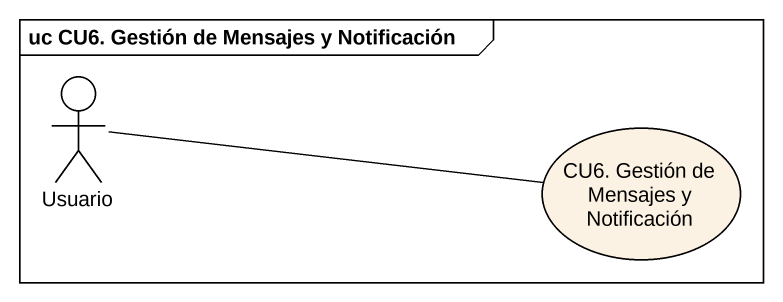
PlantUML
@startuml
mainframe uc CU6. Gestión de Mensajes y Notificación
actor Usuario
usecase "CU6. Gestión de Mensajes y Notificación" as CU6_Gestión_de_Mensajes_y
Usuario -right- CU6_Gestión_de_Mensajes_y
@enduml
